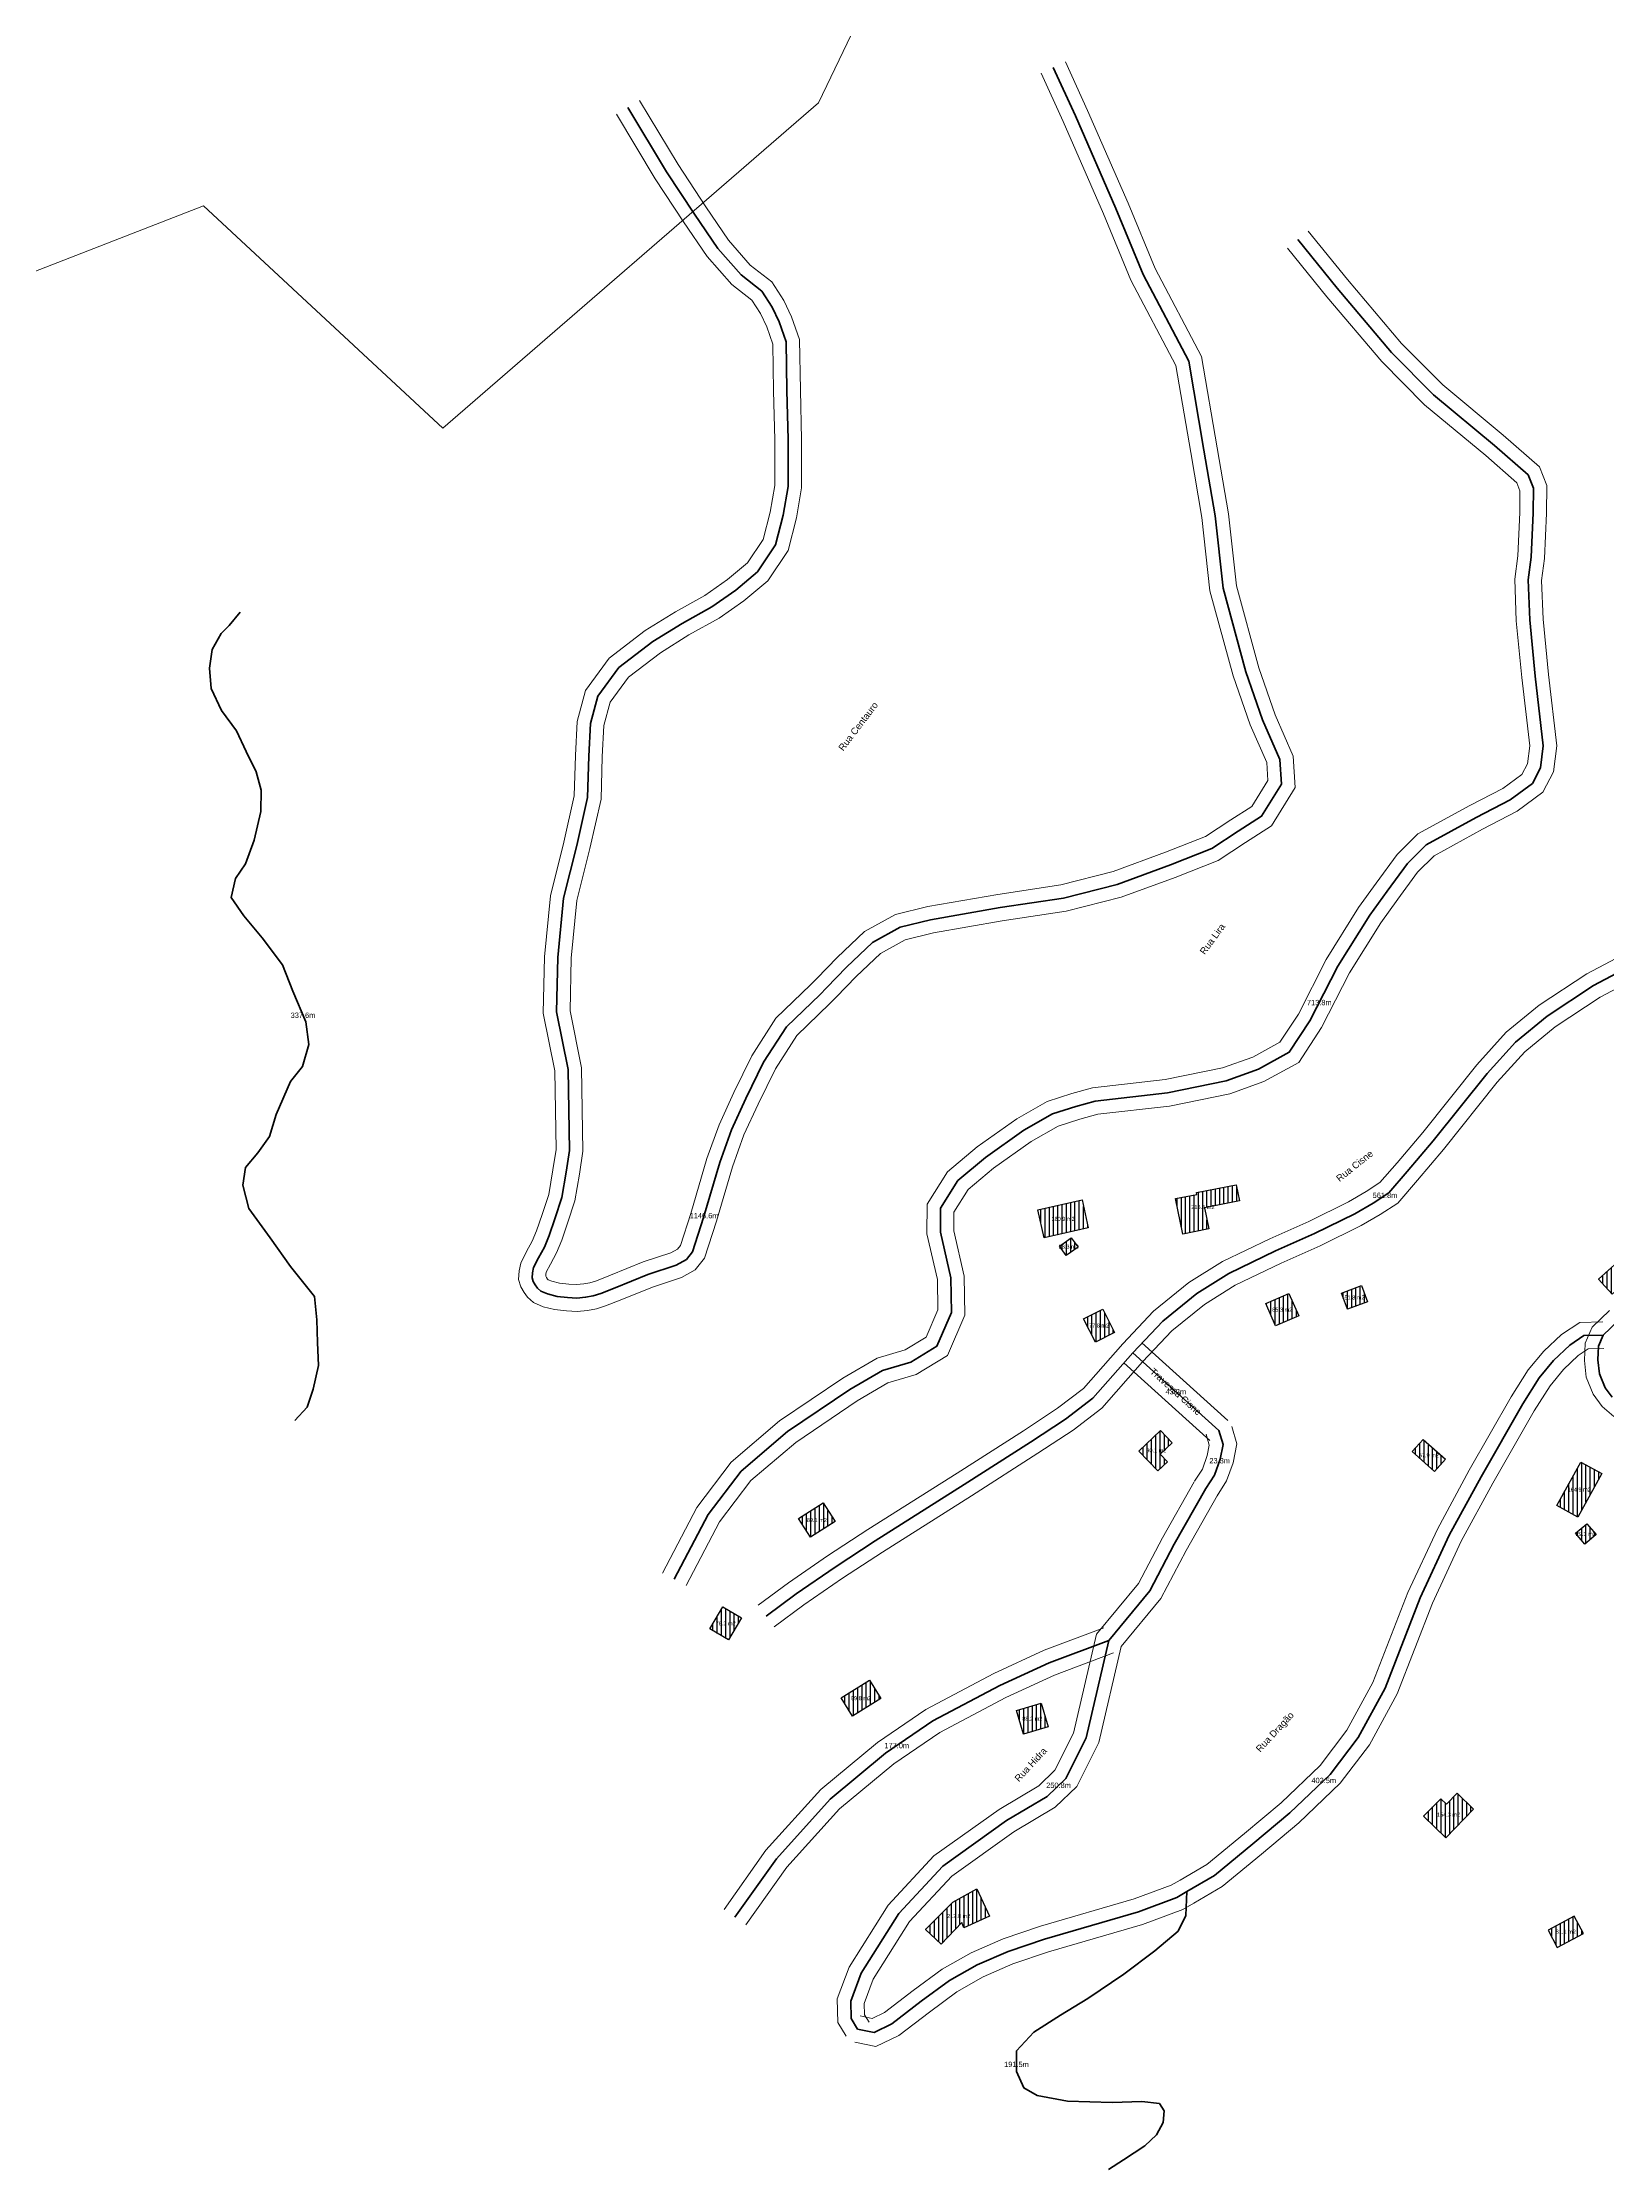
# Model space of a CAD drawing. Header units: metres. Extents: x 392119 to 403510, y 7463281 to 7472978.
# Drawn here: x 394201 to 394784, y 7469157 to 7469950 of the extents above; entities that cross this region are included whole.
import ezdxf
from ezdxf.enums import TextEntityAlignment as Align

# ---------------------------------------------------------------- set-up
doc = ezdxf.new("R2010")
doc.units = ezdxf.units.M
for name, color, linetype, lineweight in [('ANNOT_AREA', 2, 'Continuous', 13), ('ANNOT_LENGTH', 2, 'Continuous', 13), ('EDIFICACAO', 7, 'Continuous', 30), ('TEXTO', 7, 'Continuous', 15), ('VEGETACAO', 3, 'Continuous', 13), ('VIAS', 4, 'Continuous', 35), ('VIAS_MEIO_FIO', 8, 'Continuous', 13)]:
    doc.layers.add(name, color=color, linetype=linetype, lineweight=lineweight)
doc.styles.add('PRO_STYLE', font='arial.ttf')

msp = doc.modelspace()

# ---------------------------------------------------------------- hatches: boundary and pattern name
at = {"layer": 'EDIFICACAO_HATCH'}
h = msp.add_hatch(dxfattribs=at)
h.set_pattern_fill('ANSI31', scale=0.5, angle=45)
h.paths.add_polyline_path([(394571.97, 7469515.09), (394588.46, 7469518.76), (394590.81, 7469508.32), (394574.33, 7469504.65), (394571.97, 7469515.09)])
h = msp.add_hatch(dxfattribs=at)
h.set_pattern_fill('ANSI31', scale=0.5, angle=45)
h.paths.add_polyline_path([(394634.14, 7469515.8), (394635.72, 7469507.94), (394626.01, 7469506), (394623.35, 7469519.23), (394631.25, 7469520.8), (394631.11, 7469521.46), (394645.98, 7469524.42), (394647.19, 7469518.41), (394634.14, 7469515.8)])
h = msp.add_hatch(dxfattribs=at)
h.set_pattern_fill('ANSI31', scale=0.5, angle=45)
h.paths.add_polyline_path([(394580.05, 7469501.46), (394584.43, 7469504.64), (394586.98, 7469501.17), (394582.6, 7469498), (394580.05, 7469501.46)])
h = msp.add_hatch(dxfattribs=at)
h.set_pattern_fill('ANSI31', scale=0.5, angle=45)
h.paths.add_polyline_path([(394795.48, 7469502.19), (394800.58, 7469496.56), (394786.09, 7469483.57), (394780.98, 7469489.2), (394795.48, 7469502.19)])
h = msp.add_hatch(dxfattribs=at)
h.set_pattern_fill('ANSI31', scale=0.5, angle=45)
h.paths.add_polyline_path([(394685.15, 7469484.01), (394692.7, 7469486.79), (394694.95, 7469480.76), (394687.4, 7469477.98), (394685.15, 7469484.01)])
h = msp.add_hatch(dxfattribs=at)
h.set_pattern_fill('ANSI31', scale=0.5, angle=45)
h.paths.add_polyline_path([(394589.05, 7469474.45), (394596.18, 7469478.05), (394600.61, 7469469.38), (394593.48, 7469465.78), (394589.05, 7469474.45)])
h = msp.add_hatch(dxfattribs=at)
h.set_pattern_fill('ANSI31', scale=0.5, angle=45)
h.paths.add_polyline_path([(394656.98, 7469480.11), (394665.62, 7469483.87), (394669.26, 7469475.57), (394660.61, 7469471.82), (394656.98, 7469480.11)])
h = msp.add_hatch(dxfattribs=at)
h.set_pattern_fill('ANSI31', scale=0.5, angle=45)
h.paths.add_polyline_path([(394617.76, 7469432.79), (394622.12, 7469428.22), (394617.64, 7469423.99), (394620.37, 7469421.13), (394616.75, 7469417.71), (394609.65, 7469425.13), (394617.76, 7469432.79)])
h = msp.add_hatch(dxfattribs=at)
h.set_pattern_fill('ANSI31', scale=0.5, angle=45)
h.paths.add_polyline_path([(394711.57, 7469424.96), (394715.66, 7469429.49), (394723.95, 7469422.11), (394719.86, 7469417.56), (394711.57, 7469424.96)])
h = msp.add_hatch(dxfattribs=at)
h.set_pattern_fill('ANSI31', scale=0.5, angle=45)
h.paths.add_polyline_path([(394774.38, 7469421.01), (394782.21, 7469416.74), (394773.28, 7469400.54), (394765.45, 7469404.82), (394774.38, 7469421.01)])
h = msp.add_hatch(dxfattribs=at)
h.set_pattern_fill('ANSI31', scale=0.5, angle=45)
h.paths.add_polyline_path([(394482.81, 7469399.97), (394491.98, 7469405.78), (394496.41, 7469398.87), (394487.22, 7469393.06), (394482.81, 7469399.97)])
h = msp.add_hatch(dxfattribs=at)
h.set_pattern_fill('ANSI31', scale=0.5, angle=45)
h.paths.add_polyline_path([(394772.45, 7469394.46), (394776.69, 7469398.04), (394780.12, 7469394.04), (394775.88, 7469390.45), (394772.45, 7469394.46)])
h = msp.add_hatch(dxfattribs=at)
h.set_pattern_fill('ANSI31', scale=0.5, angle=45)
h.paths.add_polyline_path([(394449.66, 7469358.83), (394454.56, 7469367.08), (394461.58, 7469362.95), (394456.68, 7469354.7), (394449.66, 7469358.83)])
h = msp.add_hatch(dxfattribs=at)
h.set_pattern_fill('ANSI31', scale=0.5, angle=45)
h.paths.add_polyline_path([(394498.68, 7469333.18), (394509.22, 7469339.68), (394513.49, 7469332.85), (394502.94, 7469326.34), (394498.68, 7469333.18)])
h = msp.add_hatch(dxfattribs=at)
h.set_pattern_fill('ANSI31', scale=0.5, angle=45)
h.paths.add_polyline_path([(394564.06, 7469328.44), (394573.26, 7469331.1), (394575.85, 7469322.26), (394566.65, 7469319.6), (394564.06, 7469328.44)])
h = msp.add_hatch(dxfattribs=at)
h.set_pattern_fill('ANSI31', scale=0.5, angle=45)
h.paths.add_polyline_path([(394722.17, 7469295.52), (394715.8, 7469288.98), (394724.11, 7469280.97), (394734.46, 7469291.57), (394728.27, 7469297.54), (394724.3, 7469293.47), (394722.17, 7469295.52)])
h = msp.add_hatch(dxfattribs=at)
h.set_pattern_fill('ANSI31', scale=0.5, angle=45)
h.paths.add_polyline_path([(394543.61, 7469249.34), (394536, 7469241.29), (394530.1, 7469246.81), (394540.35, 7469257), (394549.25, 7469261.99), (394554.02, 7469251.75), (394544.42, 7469247.44), (394543.61, 7469249.34)])
h = msp.add_hatch(dxfattribs=at)
h.set_pattern_fill('ANSI31', scale=0.5, angle=45)
h.paths.add_polyline_path([(394771.94, 7469251.74), (394762.19, 7469246.57), (394765.66, 7469240.1), (394775.41, 7469245.27), (394771.94, 7469251.74)])

# ---------------------------------------------------------------- linework, layer by layer
at = {"layer": 'EDIFICACAO'}
for points in [[(394571.97, 7469515.09), (394588.46, 7469518.76), (394590.81, 7469508.32), (394574.33, 7469504.65), (394571.97, 7469515.09)], [(394634.14, 7469515.8), (394635.72, 7469507.94), (394626.01, 7469506), (394623.35, 7469519.23), (394631.25, 7469520.8), (394631.11, 7469521.46), (394645.98, 7469524.42), (394647.19, 7469518.41), (394634.14, 7469515.8)], [(394580.05, 7469501.46), (394584.43, 7469504.64), (394586.98, 7469501.17), (394582.6, 7469498), (394580.05, 7469501.46)], [(394795.48, 7469502.19), (394800.58, 7469496.56), (394786.09, 7469483.57), (394780.98, 7469489.2), (394795.48, 7469502.19)], [(394685.15, 7469484.01), (394692.7, 7469486.79), (394694.95, 7469480.76), (394687.4, 7469477.98), (394685.15, 7469484.01)], [(394589.05, 7469474.45), (394596.18, 7469478.05), (394600.61, 7469469.38), (394593.48, 7469465.78), (394589.05, 7469474.45)], [(394656.98, 7469480.11), (394665.62, 7469483.87), (394669.26, 7469475.57), (394660.61, 7469471.82), (394656.98, 7469480.11)], [(394617.76, 7469432.79), (394622.12, 7469428.22), (394617.64, 7469423.99), (394620.37, 7469421.13), (394616.75, 7469417.71), (394609.65, 7469425.13), (394617.76, 7469432.79)], [(394711.57, 7469424.96), (394715.66, 7469429.49), (394723.95, 7469422.11), (394719.86, 7469417.56), (394711.57, 7469424.96)], [(394774.38, 7469421.01), (394782.21, 7469416.74), (394773.28, 7469400.54), (394765.45, 7469404.82), (394774.38, 7469421.01)], [(394482.81, 7469399.97), (394491.98, 7469405.78), (394496.41, 7469398.87), (394487.22, 7469393.06), (394482.81, 7469399.97)], [(394772.45, 7469394.46), (394776.69, 7469398.04), (394780.12, 7469394.04), (394775.88, 7469390.45), (394772.45, 7469394.46)], [(394449.66, 7469358.83), (394454.56, 7469367.08), (394461.58, 7469362.95), (394456.68, 7469354.7), (394449.66, 7469358.83)], [(394498.68, 7469333.18), (394509.22, 7469339.68), (394513.49, 7469332.85), (394502.94, 7469326.34), (394498.68, 7469333.18)], [(394564.06, 7469328.44), (394573.26, 7469331.1), (394575.85, 7469322.26), (394566.65, 7469319.6), (394564.06, 7469328.44)], [(394722.17, 7469295.52), (394715.8, 7469288.98), (394724.11, 7469280.97), (394734.46, 7469291.57), (394728.27, 7469297.54), (394724.3, 7469293.47), (394722.17, 7469295.52)], [(394543.61, 7469249.34), (394536, 7469241.29), (394530.1, 7469246.81), (394540.35, 7469257), (394549.25, 7469261.99), (394554.02, 7469251.75), (394544.42, 7469247.44), (394543.61, 7469249.34)], [(394771.94, 7469251.74), (394762.19, 7469246.57), (394765.66, 7469240.1), (394775.41, 7469245.27), (394771.94, 7469251.74)]]:
    msp.add_lwpolyline(points, close=True, dxfattribs=at)
at = {"layer": 'VEGETACAO'}
msp.add_lwpolyline([(394041.97, 7469804.26), (394260.91, 7469889.31), (394350.15, 7469806.42), (394490.18, 7469927.79), (394568.3, 7470090.31), (394663.82, 7470082.02), (394701.09, 7470078.79), (394716.84, 7470108.28), (394736.47, 7470145.02), (394747.71, 7470166.06), (394774.39, 7470216.01), (394785.22, 7470236.29), (394905.22, 7470375.05), (394907.04, 7470375.64), (394917.77, 7470376.09), (394931.7, 7470376.69), (394958.19, 7470377.81), (395013.17, 7470380.15), (395363.38, 7470673.71), (396234.22, 7470080.91)], dxfattribs=at)
at = {"layer": 'VIAS'}
for points in [[(394577.72, 7469940.91), (394585.98, 7469922.87), (394601.02, 7469888.35), (394611.23, 7469863.8), (394628.24, 7469831.49), (394633.91, 7469798.27), (394638.13, 7469773.83), (394641.07, 7469746.76), (394649.56, 7469715.63), (394655.8, 7469697.75), (394662.25, 7469683), (394662.85, 7469673.8), (394655.43, 7469661.78), (394646.65, 7469656.22), (394636.88, 7469649.81), (394621.41, 7469643.68), (394601.53, 7469636.37), (394581.56, 7469631.31), (394557.92, 7469627.71), (394532.04, 7469623.18), (394520.7, 7469620.42), (394510.33, 7469614.73), (394500.69, 7469605.56), (394493.18, 7469597.78), (394490.82, 7469595.34), (394478.24, 7469583.26), (394469.78, 7469570.06), (394463.2, 7469556.61), (394457.79, 7469544.9), (394453.39, 7469532.67), (394447.38, 7469512.24), (394443.28, 7469499.41), (394440.99, 7469496.53), (394437.19, 7469494.43), (394426.65, 7469490.96), (394414.48, 7469486.02), (394409.12, 7469483.93), (394406.23, 7469482.98), (394403.4, 7469482.48), (394400.16, 7469482.17), (394396.68, 7469482.35), (394392.76, 7469482.81), (394389.17, 7469483.7), (394386.74, 7469484.76), (394385.49, 7469485.9), (394384.65, 7469487.04), (394383.88, 7469488.34), (394383.46, 7469489.69), (394383.6, 7469491.58), (394383.98, 7469493.52), (394385.85, 7469497.18), (394388.02, 7469501.15), (394389.81, 7469505.47), (394391.97, 7469511.71), (394394.53, 7469519.6), (394396.19, 7469529.12), (394397.42, 7469537.22), (394396.9, 7469567.41), (394392.6, 7469588.83), (394393.02, 7469609.13), (394395.21, 7469631.25), (394400.13, 7469650.92), (394404.17, 7469668.75), (394404.64, 7469684.17), (394405.26, 7469696.36), (394407.98, 7469706.53), (394415.78, 7469717.2), (394428.51, 7469726.89), (394439.42, 7469733.7), (394450.51, 7469739.82), (394459.36, 7469746.05), (394467.54, 7469752.93), (394474.24, 7469762.94), (394477.1, 7469774.07), (394478.92, 7469784.66), (394478.89, 7469802.21), (394478.48, 7469820.53), (394478.19, 7469838.68), (394475.57, 7469846.09), (394472.97, 7469851.61), (394469.09, 7469857.54), (394461.34, 7469863.64), (394452.73, 7469873.5), (394444.05, 7469886.23), (394433.62, 7469902.03), (394419.21, 7469926.07)], [(394668.92, 7469876.75), (394683.6, 7469858.65), (394703.9, 7469834.66), (394719.55, 7469818.86), (394742.28, 7469800.03), (394754.77, 7469789.04), (394756.73, 7469784.1), (394756.66, 7469774.87), (394755.88, 7469758.37), (394754.77, 7469749.88), (394755.36, 7469734.98), (394757.43, 7469714.06), (394760.44, 7469688.02), (394759.38, 7469679.87), (394756.37, 7469674.04), (394748.05, 7469667.89), (394735.44, 7469661.37), (394716.72, 7469651.12), (394709.76, 7469644.23), (394702.2, 7469633.85), (394695.72, 7469624.91), (394683.84, 7469605.91), (394673.44, 7469585.5), (394665.74, 7469573.82), (394654.23, 7469567.45), (394642.22, 7469563.18), (394620.31, 7469558.66), (394593.37, 7469555.6), (394586.16, 7469553.63), (394577.51, 7469550.84), (394566.81, 7469544.74), (394552.44, 7469534.59), (394542.19, 7469525.96), (394535.72, 7469515.66), (394535.65, 7469506.7), (394539.55, 7469489.69), (394539.77, 7469476.84), (394534.36, 7469464.21), (394524.62, 7469458.26), (394514.07, 7469455.17), (394501.94, 7469448.12), (394478.72, 7469432.36), (394461.35, 7469417.6), (394449.15, 7469401.45), (394436.43, 7469377.32)], [(394295.02, 7469436.54), (394299.66, 7469441.5), (394301.82, 7469448.23), (394303.82, 7469456.99), (394303.48, 7469465.61), (394303.15, 7469474.09), (394302.4, 7469482.7), (394293.38, 7469493.99), (394285.87, 7469504.61), (394277.83, 7469515.5), (394275.56, 7469524.24), (394276.61, 7469530.81), (394281.25, 7469536.31), (394285.61, 7469542.37), (394288.03, 7469550.59), (394293.45, 7469562.94), (394297.81, 7469568.45), (394300.23, 7469576.67), (394299.08, 7469585.14), (394294.32, 7469596.6), (394290.39, 7469606.43), (394282.89, 7469616.49), (394275.95, 7469624.65), (394271.23, 7469631.46), (394272.83, 7469638.59), (394276.65, 7469644.08), (394279.89, 7469652.87), (394282.29, 7469663.54), (394282.51, 7469671.48), (394280.53, 7469678.31), (394276.9, 7469685.95), (394273.28, 7469693.58), (394267.71, 7469701.21), (394263.81, 7469709.38), (394263.2, 7469717.04), (394264.25, 7469723.89), (394267.51, 7469729.93), (394270.52, 7469732.96), (394274.62, 7469737.91)], [(394794.43, 7469606.72), (394779.14, 7469598.69), (394761.89, 7469587.27), (394750.06, 7469577.62), (394739.48, 7469565.92), (394719.33, 7469540.78), (394709.73, 7469529.32), (394702.84, 7469521.4), (394697.02, 7469517.6), (394690.18, 7469513.59), (394675.09, 7469506.23), (394660.55, 7469499.77), (394643.2, 7469491.37), (394631.22, 7469483.9), (394618.56, 7469473.56), (394607.37, 7469461.71), (394592.48, 7469444.84), (394582.26, 7469436.99), (394569.32, 7469428.49), (394544.57, 7469412.71), (394511.34, 7469391.65), (394496.41, 7469381.86), (394481.89, 7469371.92), (394470.68, 7469363.62)], [(394788.33, 7469473.71), (394782.81, 7469468.35), (394780.98, 7469464.23), (394780.74, 7469459.11), (394781.32, 7469453.9), (394783.44, 7469448.75), (394786.07, 7469445.17)], [(394504.81, 7469209.64), (394510.93, 7469208.39), (394517.51, 7469211.58), (394528.56, 7469220.01), (394539.11, 7469227.74), (394549.39, 7469233.57), (394560.89, 7469238.61), (394574.53, 7469243.18), (394609.49, 7469253.4), (394623.85, 7469258.72), (394627.56, 7469260.89), (394637.86, 7469266.94), (394652.18, 7469278.75), (394666, 7469290.28), (394680.94, 7469304.6), (394691.41, 7469318.38), (394701.44, 7469336.78), (394714.55, 7469370.38), (394725.4, 7469393.72), (394737.22, 7469415.55), (394752.78, 7469442.75), (394758.91, 7469452.44), (394764.29, 7469458.91), (394770.31, 7469464.63), (394775.59, 7469468.15), (394782.81, 7469468.35)], [(394607.37, 7469461.71), (394639.51, 7469432.83)], [(394634.61, 7469411.15), (394637.85, 7469416.2), (394639.98, 7469422.09), (394641.06, 7469427.54), (394639.51, 7469432.83)], [(394634.61, 7469411.15), (394622.85, 7469390.41), (394613.69, 7469372.97), (394598.41, 7469354.54), (394590, 7469318.22), (394582.4, 7469303.12), (394575.43, 7469296.36), (394560.36, 7469287.37), (394536.59, 7469270.4), (394520.16, 7469252.78), (394506.13, 7469230.49), (394502.25, 7469220.05), (394502.44, 7469213.53), (394504.81, 7469209.64)], [(394459.08, 7469251.38), (394474.53, 7469273.16), (394494.53, 7469295.39), (394515.26, 7469312.5), (394532.85, 7469324.52), (394557.8, 7469337.76), (394576.25, 7469346.24), (394598.41, 7469354.54)], [(394627.56, 7469260.89), (394627.19, 7469252), (394624.3, 7469246.14), (394615.57, 7469238.77), (394604.11, 7469230.1), (394590.62, 7469221.08), (394580.5, 7469214.78), (394570.55, 7469208.48), (394563.99, 7469201.53), (394564.05, 7469193.78), (394566.81, 7469187.74), (394571.73, 7469184.91), (394583.1, 7469182.8), (394599.7, 7469182.24), (394610.71, 7469182.66), (394617.32, 7469181.87), (394619.03, 7469179.18), (394618.73, 7469174.8), (394616.21, 7469170.23), (394611.84, 7469166.16), (394603.92, 7469160.88), (394598.35, 7469157.31)]]:
    msp.add_lwpolyline(points, dxfattribs=at)
at = {"layer": 'VIAS_MEIO_FIO'}
for points in [[(394582.27, 7469942.99), (394590.55, 7469924.91), (394605.62, 7469890.31), (394615.76, 7469865.93), (394633.04, 7469833.12), (394638.84, 7469799.12), (394643.09, 7469774.53), (394646, 7469747.69), (394654.34, 7469717.11), (394660.45, 7469699.58), (394667.18, 7469684.2), (394667.94, 7469672.53), (394659.08, 7469658.17), (394649.36, 7469652.02), (394639.19, 7469645.35), (394623.19, 7469639.01), (394603.02, 7469631.58), (394582.56, 7469626.41), (394558.73, 7469622.78), (394533.06, 7469618.29), (394522.53, 7469615.72), (394513.3, 7469610.66), (394504.21, 7469602.01), (394496.78, 7469594.3), (394494.35, 7469591.8), (394482.13, 7469580.06), (394474.14, 7469567.6), (394467.72, 7469554.46), (394462.42, 7469543), (394458.14, 7469531.11), (394452.16, 7469510.78), (394447.77, 7469497.02), (394444.29, 7469492.64), (394439.2, 7469489.83), (394428.37, 7469486.27), (394416.32, 7469481.37), (394410.81, 7469479.22), (394407.45, 7469478.12), (394404.07, 7469477.53), (394400.27, 7469477.16), (394396.26, 7469477.36), (394391.86, 7469477.88), (394387.56, 7469478.95), (394383.98, 7469480.51), (394381.77, 7469482.53), (394380.48, 7469484.26), (394379.28, 7469486.3), (394378.4, 7469489.11), (394378.63, 7469492.26), (394379.22, 7469495.17), (394381.43, 7469499.51), (394383.51, 7469503.32), (394385.13, 7469507.25), (394387.23, 7469513.3), (394389.67, 7469520.81), (394391.25, 7469529.93), (394392.41, 7469537.56), (394391.91, 7469566.87), (394387.59, 7469588.38), (394388.02, 7469609.42), (394390.27, 7469632.11), (394395.27, 7469652.08), (394399.19, 7469669.38), (394399.64, 7469684.38), (394400.29, 7469697.14), (394403.39, 7469708.72), (394412.18, 7469720.74), (394425.67, 7469731.01), (394436.88, 7469738.01), (394447.85, 7469744.06), (394456.3, 7469750.01), (394463.78, 7469756.3), (394469.61, 7469765.01), (394472.2, 7469775.12), (394473.92, 7469785.08), (394473.89, 7469802.15), (394473.49, 7469820.43), (394473.21, 7469837.78), (394470.94, 7469844.19), (394468.6, 7469849.16), (394465.35, 7469854.12), (394457.88, 7469860), (394448.77, 7469870.44), (394439.9, 7469883.44), (394429.38, 7469899.37), (394414.92, 7469923.5)], [(394573.18, 7469938.83), (394581.42, 7469920.83), (394596.42, 7469886.39), (394606.7, 7469861.67), (394623.45, 7469829.87), (394628.98, 7469797.42), (394633.18, 7469773.14), (394636.14, 7469745.83), (394644.78, 7469714.15), (394651.14, 7469695.92), (394657.32, 7469681.8), (394657.76, 7469675.06), (394651.78, 7469665.38), (394643.94, 7469660.43), (394634.56, 7469654.27), (394619.62, 7469648.35), (394600.05, 7469641.15), (394580.57, 7469636.22), (394557.11, 7469632.65), (394531.02, 7469628.08), (394518.88, 7469625.13), (394507.35, 7469618.8), (394497.16, 7469609.11), (394489.59, 7469601.25), (394487.29, 7469598.88), (394474.35, 7469586.46), (394465.41, 7469572.51), (394458.69, 7469558.75), (394453.16, 7469546.8), (394448.63, 7469534.22), (394442.6, 7469513.71), (394438.8, 7469501.81), (394437.7, 7469500.42), (394435.18, 7469499.04), (394424.92, 7469495.66), (394412.63, 7469490.66), (394407.44, 7469488.64), (394405.01, 7469487.84), (394402.73, 7469487.44), (394400.05, 7469487.19), (394397.1, 7469487.33), (394393.66, 7469487.74), (394390.79, 7469488.45), (394389.5, 7469489.01), (394389.22, 7469489.27), (394388.81, 7469489.81), (394388.52, 7469490.31), (394388.56, 7469490.9), (394388.75, 7469491.87), (394390.27, 7469494.84), (394392.54, 7469498.99), (394394.49, 7469503.7), (394396.71, 7469510.12), (394399.4, 7469518.39), (394401.13, 7469528.32), (394402.42, 7469536.89), (394401.89, 7469567.95), (394397.61, 7469589.27), (394398.01, 7469608.83), (394400.15, 7469630.39), (394404.99, 7469649.76), (394409.15, 7469668.11), (394409.63, 7469683.97), (394410.23, 7469695.57), (394412.57, 7469704.33), (394419.39, 7469713.66), (394431.35, 7469722.77), (394441.95, 7469729.38), (394453.16, 7469735.57), (394462.41, 7469742.08), (394471.3, 7469749.57), (394478.87, 7469760.86), (394481.99, 7469773.02), (394483.92, 7469784.23), (394483.89, 7469802.26), (394483.48, 7469820.62), (394483.18, 7469839.58), (394480.2, 7469848), (394477.35, 7469854.06), (394472.82, 7469860.96), (394464.8, 7469867.28), (394456.7, 7469876.56), (394448.2, 7469889.01), (394437.85, 7469904.7), (394423.5, 7469928.64)], [(394672.81, 7469879.9), (394687.45, 7469861.84), (394707.59, 7469838.04), (394722.93, 7469822.56), (394745.52, 7469803.84), (394758.97, 7469792), (394761.74, 7469785.04), (394761.66, 7469774.73), (394760.87, 7469757.92), (394759.79, 7469749.65), (394760.35, 7469735.32), (394762.4, 7469714.59), (394765.47, 7469687.98), (394764.23, 7469678.36), (394760.27, 7469670.71), (394750.7, 7469663.63), (394737.78, 7469656.96), (394719.74, 7469647.07), (394713.57, 7469640.96), (394706.25, 7469630.91), (394699.87, 7469622.11), (394688.19, 7469603.44), (394677.76, 7469582.98), (394669.24, 7469570.04), (394656.29, 7469562.87), (394643.57, 7469558.35), (394621.1, 7469553.72), (394594.31, 7469550.67), (394587.59, 7469548.84), (394579.54, 7469546.24), (394569.5, 7469540.52), (394555.49, 7469530.63), (394546.01, 7469522.64), (394540.71, 7469514.2), (394540.66, 7469507.25), (394544.54, 7469490.3), (394544.79, 7469475.85), (394538.33, 7469460.78), (394526.67, 7469453.65), (394516.06, 7469450.54), (394504.6, 7469443.88), (394481.75, 7469428.37), (394465.01, 7469414.15), (394453.38, 7469398.76), (394440.85, 7469374.99)], [(394665.04, 7469873.6), (394679.75, 7469855.46), (394700.21, 7469831.28), (394716.18, 7469815.17), (394739.03, 7469796.23), (394750.56, 7469786.08), (394751.72, 7469783.16), (394751.66, 7469775), (394750.9, 7469758.81), (394749.76, 7469750.11), (394750.37, 7469734.63), (394752.46, 7469713.52), (394755.4, 7469688.05), (394754.54, 7469681.38), (394752.46, 7469677.37), (394745.4, 7469672.15), (394733.09, 7469665.78), (394713.7, 7469655.17), (394705.96, 7469647.5), (394698.16, 7469636.79), (394691.57, 7469627.71), (394679.48, 7469608.37), (394669.11, 7469588.01), (394662.24, 7469577.6), (394652.17, 7469572.02), (394640.87, 7469568.01), (394619.52, 7469563.61), (394592.42, 7469560.52), (394584.73, 7469558.43), (394575.48, 7469555.44), (394564.12, 7469548.96), (394549.38, 7469538.55), (394538.37, 7469529.28), (394530.74, 7469517.12), (394530.65, 7469506.16), (394534.56, 7469489.08), (394534.75, 7469477.82), (394530.39, 7469467.65), (394522.58, 7469462.88), (394512.08, 7469459.8), (394499.28, 7469452.35), (394475.69, 7469436.34), (394457.7, 7469421.05), (394444.91, 7469404.14), (394432.01, 7469379.66)], [(394791.97, 7469611.08), (394776.6, 7469603), (394758.92, 7469591.31), (394746.61, 7469581.25), (394735.67, 7469569.16), (394715.46, 7469543.95), (394705.93, 7469532.56), (394699.53, 7469525.21), (394694.39, 7469521.86), (394687.81, 7469518), (394672.97, 7469510.77), (394658.45, 7469504.3), (394640.78, 7469495.75), (394628.3, 7469487.97), (394615.15, 7469477.22), (394603.68, 7469465.08), (394589.05, 7469448.51), (394579.36, 7469441.07), (394566.61, 7469432.69), (394541.88, 7469416.93), (394508.63, 7469395.86), (394493.63, 7469386.02), (394478.99, 7469375.99), (394467.7, 7469367.64)], [(394796.89, 7469602.37), (394781.69, 7469594.38), (394764.85, 7469583.24), (394753.52, 7469573.98), (394743.28, 7469562.67), (394723.2, 7469537.61), (394713.54, 7469526.07), (394706.16, 7469517.59), (394699.65, 7469513.35), (394692.54, 7469509.18), (394677.2, 7469501.7), (394662.66, 7469495.23), (394645.62, 7469486.98), (394634.14, 7469479.82), (394621.97, 7469469.89), (394611.06, 7469458.34), (394595.91, 7469441.17), (394585.16, 7469432.91), (394572.04, 7469424.3), (394547.25, 7469408.49), (394514.05, 7469387.45), (394499.2, 7469377.71), (394484.79, 7469367.84), (394473.65, 7469359.6)], [(394505.8, 7469214.54), (394510.27, 7469213.63), (394514.88, 7469215.86), (394525.57, 7469224.01), (394536.39, 7469231.95), (394547.14, 7469238.05), (394559.09, 7469243.28), (394573.03, 7469247.95), (394607.92, 7469258.15), (394621.71, 7469263.25), (394625.03, 7469265.2), (394634.99, 7469271.05), (394648.99, 7469282.6), (394662.67, 7469294.01), (394677.2, 7469307.93), (394687.2, 7469321.1), (394696.9, 7469338.89), (394709.95, 7469372.35), (394720.93, 7469395.97), (394732.85, 7469417.98), (394748.49, 7469445.33), (394754.85, 7469455.38), (394760.63, 7469462.33), (394767.18, 7469468.55), (394774.01, 7469473.11), (394782.68, 7469473.34)], [(394785.15, 7469477.59), (394778.63, 7469471.26), (394776.03, 7469465.4), (394775.73, 7469458.95), (394776.43, 7469452.64), (394779.05, 7469446.28), (394782.37, 7469441.76), (394786.75, 7469437.96)], [(394503.81, 7469204.73), (394511.59, 7469203.16), (394520.14, 7469207.3), (394531.56, 7469216), (394541.83, 7469223.54), (394551.63, 7469229.1), (394562.69, 7469233.94), (394576.02, 7469238.41), (394611.06, 7469248.65), (394626, 7469254.18), (394630.09, 7469256.58), (394640.74, 7469262.83), (394655.37, 7469274.9), (394669.34, 7469286.55), (394684.69, 7469301.26), (394695.62, 7469315.65), (394705.98, 7469334.67), (394719.15, 7469368.42), (394729.87, 7469391.48), (394741.59, 7469413.12), (394757.06, 7469440.17), (394762.96, 7469449.49), (394767.94, 7469455.48), (394773.44, 7469460.71), (394777.17, 7469463.19), (394782.95, 7469463.35)], [(394610.71, 7469465.43), (394642.85, 7469436.54)], [(394604.03, 7469457.99), (394636.16, 7469429.11)], [(394630.4, 7469413.85), (394633.34, 7469418.42), (394635.15, 7469423.43), (394635.92, 7469427.31), (394634.71, 7469431.41)], [(394638.82, 7469408.45), (394642.36, 7469413.97), (394644.81, 7469420.75), (394646.2, 7469427.78), (394644.3, 7469434.24)], [(394630.26, 7469413.61), (394618.46, 7469392.8), (394609.51, 7469375.76), (394593.81, 7469356.82), (394585.26, 7469319.93), (394578.31, 7469306.12), (394572.36, 7469300.36), (394557.62, 7469291.56), (394533.28, 7469274.17), (394516.18, 7469255.84), (394501.62, 7469232.72), (394497.22, 7469220.87), (394497.48, 7469212.06), (394500.53, 7469207.04)], [(394638.96, 7469408.68), (394627.24, 7469388.01), (394617.87, 7469370.18), (394603.02, 7469352.26), (394594.73, 7469316.51), (394586.48, 7469300.12), (394578.49, 7469292.37), (394563.1, 7469283.18), (394539.91, 7469266.62), (394524.14, 7469249.71), (394510.63, 7469228.27), (394507.28, 7469219.22), (394507.4, 7469214.99), (394509.08, 7469212.23)], [(394455, 7469254.27), (394470.62, 7469276.29), (394491.06, 7469299.01), (394512.25, 7469316.5), (394530.26, 7469328.81), (394555.58, 7469342.24), (394574.32, 7469350.86), (394596.66, 7469359.22)], [(394463.16, 7469248.48), (394478.44, 7469270.03), (394498, 7469291.77), (394518.27, 7469308.5), (394535.44, 7469320.24), (394560.02, 7469333.28), (394578.17, 7469341.62), (394600.17, 7469349.86)]]:
    msp.add_lwpolyline(points, dxfattribs=at)

# ---------------------------------------------------------------- texts
at = {"layer": 'ANNOT_AREA', "color": 7}
for s, p in [('180.9 m2', (394581.4, 7469511.7)), ('216.4 m2', (394633.52, 7469516.09)), ('23.3 m2', (394583.51, 7469501.32)), ('85.3 m2', (394663.12, 7469477.84)), ('51.8 m2', (394690.05, 7469482.39)), ('77.8 m2', (394594.83, 7469471.91)), ('90.1 m2', (394616.17, 7469425.4)), ('67.9 m2', (394717.76, 7469423.53)), ('164.9 m2', (394773.83, 7469410.78)), ('89.1 m2', (394489.6, 7469399.42)), ('29.3 m2', (394776.29, 7469394.25)), ('78.2 m2', (394455.62, 7469360.89)), ('99.8 m2', (394506.08, 7469333.01)), ('88.2 m2', (394569.95, 7469325.35)), ('154.3 m2', (394725.12, 7469289.6)), ('212.8 m2', (394542.49, 7469251.79)), ('81.1 m2', (394768.8, 7469245.92))]:
    msp.add_text(s, height=1.5, dxfattribs=at).set_placement(p, align=Align.MIDDLE_CENTER)
at = {"layer": 'ANNOT_LENGTH', "color": 7}
for s, p in [('713.8m', (394676.92, 7469592.33)), ('337.6m', (394298.05, 7469587.6)), ('561.8m', (394701.42, 7469520.47)), ('1146.6m', (394447.57, 7469512.89)), ('43.2m', (394623.44, 7469447.27)), ('23.3m', (394639.78, 7469421.53)), ('177.0m', (394519.4, 7469315.33)), ('402.5m', (394678.58, 7469302.33)), ('250.8m', (394579.72, 7469300.53)), ('191.5m', (394564.03, 7469196.48))]:
    msp.add_text(s, height=2, dxfattribs=at).set_placement(p, align=Align.MIDDLE_CENTER)
at = {"layer": 'TEXTO', "style": 'PRO_STYLE'}
for s, rotation, p in [('Rua Centauro', 52.67497, (394505.02, 7469695.31)), ('Rua Lira', 53.65204, (394637.09, 7469616.05)), ('Rua Cisne', 38.61359, (394690.07, 7469531.44)), ('Travessa Cisne', -41.94742, (394623.44, 7469447.27)), ('Rua Dragão', 47.28053, (394660.34, 7469320.43)), ('Rua Hidra', 47.37255, (394569.34, 7469308.26))]:
    msp.add_text(s, height=2.5, rotation=rotation, dxfattribs=at).set_placement(p, align=Align.MIDDLE_CENTER)

doc.saveas('drawing.dxf')
